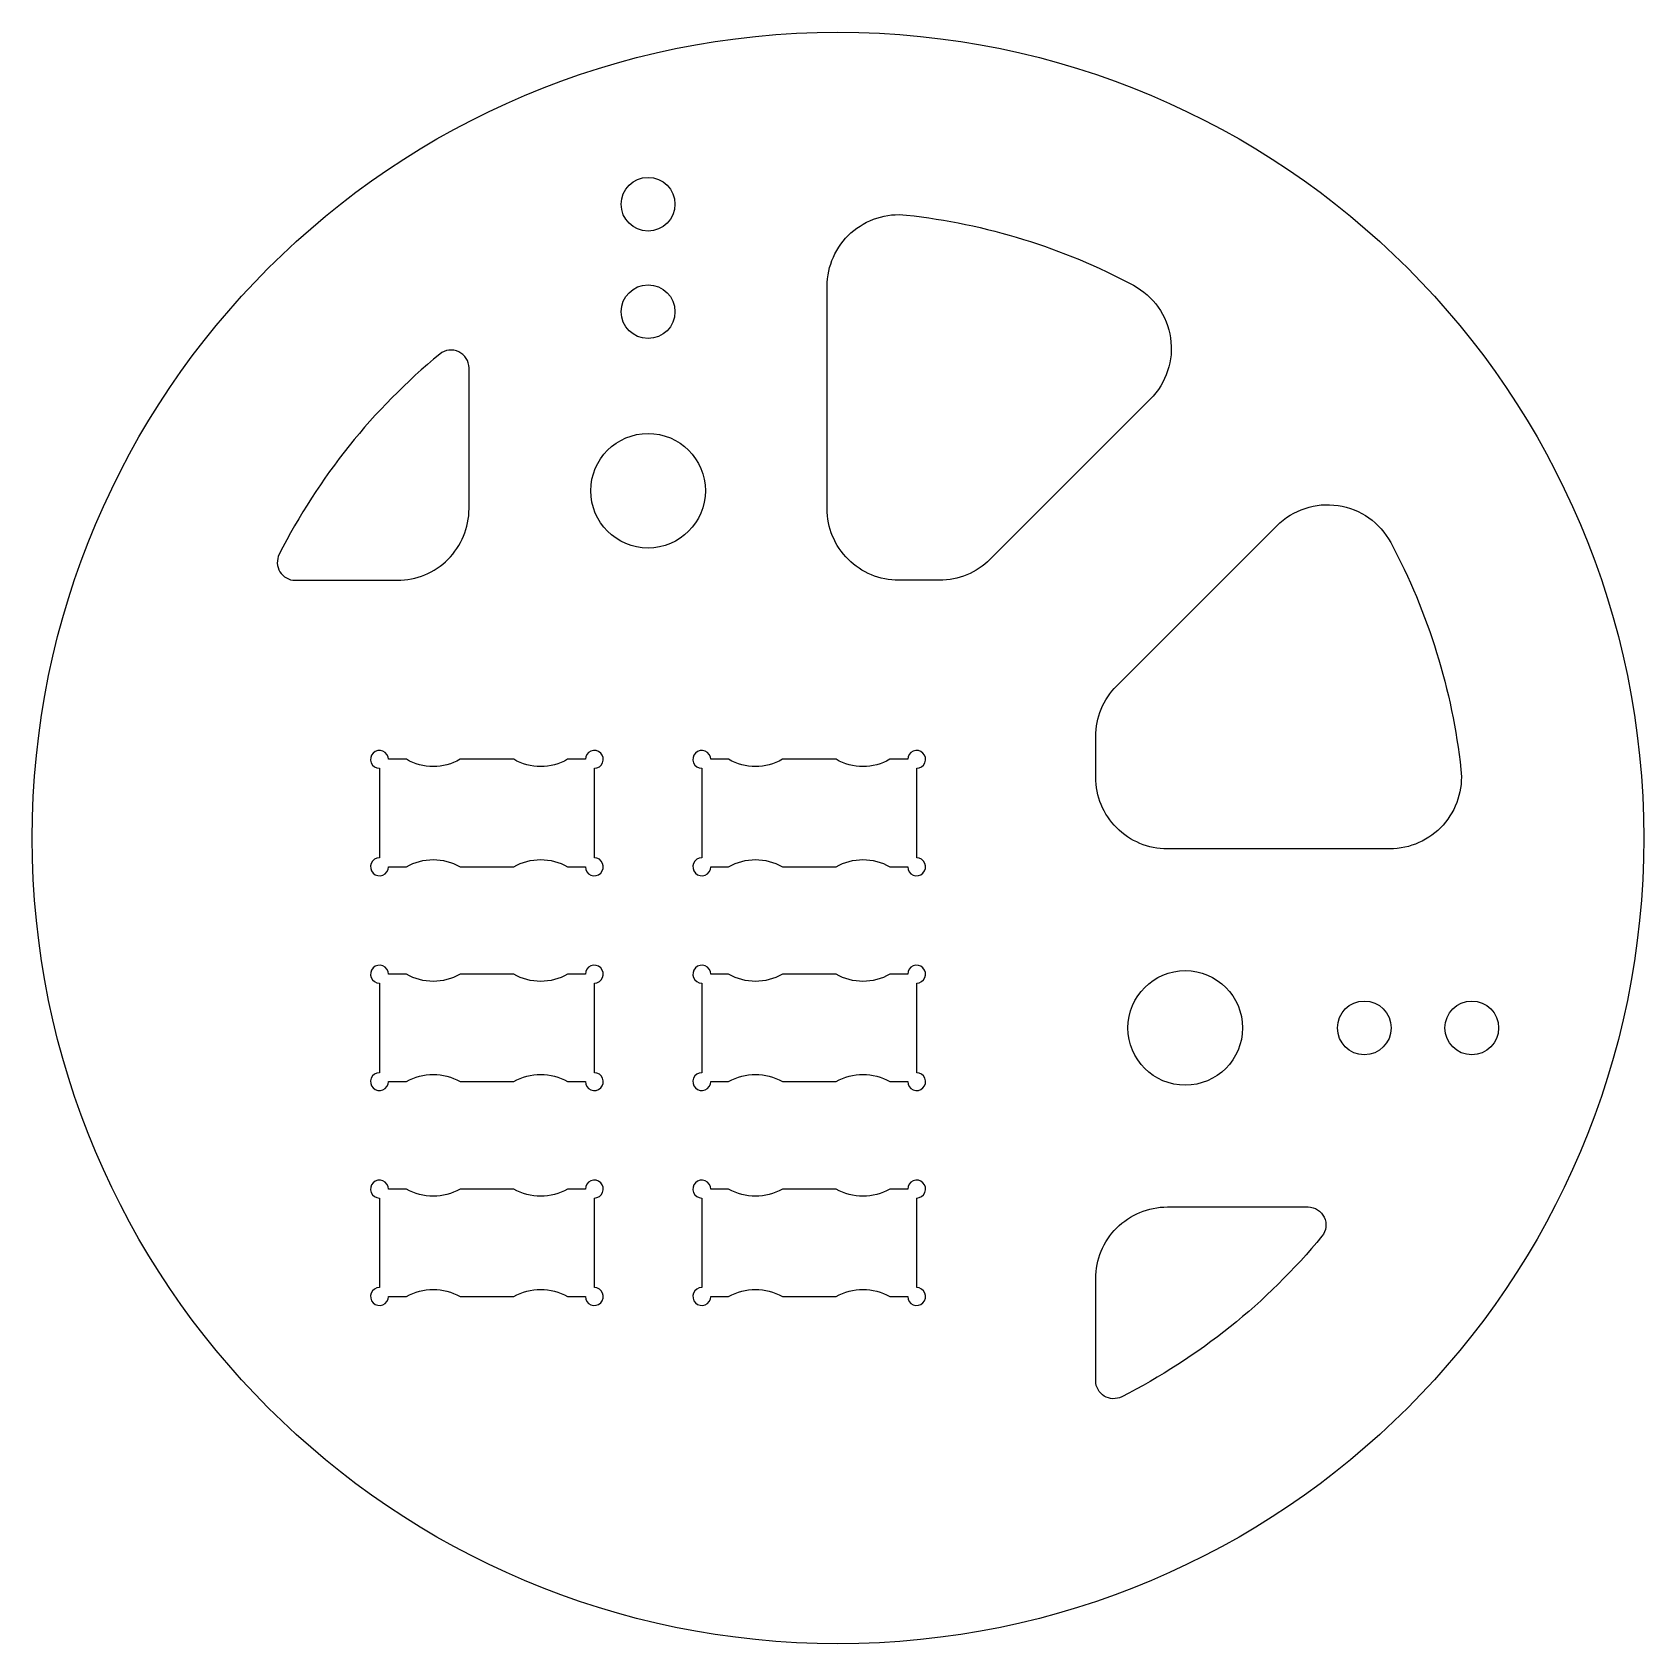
# Paper-space layout 'Layout1' of a CAD drawing. Header units: millimetres. Extents: x -17.2 to 27.8, y -17.2 to 27.8.
import ezdxf

# ---------------------------------------------------------------- set-up
doc = ezdxf.new("R2010")
doc.units = ezdxf.units.MM

psp = doc.layouts.get("Layout1")

# ---------------------------------------------------------------- linework, layer by layer
for points in [[(5, 20.71, -0.446717), (7.219, 22.698, -0.095577), (13.552, 20.737, -0.50337), (14.024, 17.559), (9.55, 13.086, -0.198912), (8.136, 12.5), (7, 12.5, -0.414214), (5, 14.5)], [(-5, 14.5), (-5, 18.429, 0.63374), (-5.818, 18.815, 0.103445), (-10.3, 13.226, 0.559569), (-9.855, 12.5), (-7, 12.5, 0.414214)], [(13.086, 9.55), (17.559, 14.024, -0.50337), (20.737, 13.552, -0.095577), (22.698, 7.219, -0.446717), (20.71, 5), (14.5, 5, -0.414214), (12.5, 7), (12.5, 8.136, -0.198912)], [(-7.25, 7.5, 2.414214), (-7.5, 7.25), (-7.5, 4.75, 2.414214), (-7.25, 4.5), (-6.75, 4.5, -0.266667), (-5.25, 4.5), (-3.75, 4.5, -0.266667), (-2.25, 4.5), (-1.75, 4.5, 2.414214), (-1.5, 4.75), (-1.5, 7.25, 2.414214), (-1.75, 7.5), (-2.25, 7.5, -0.266667), (-3.75, 7.5), (-5.25, 7.5, -0.266667), (-6.75, 7.5)], [(1.75, 7.5, 2.414214), (1.5, 7.25), (1.5, 4.75, 2.414214), (1.75, 4.5), (2.25, 4.5, -0.266667), (3.75, 4.5), (5.25, 4.5, -0.266667), (6.75, 4.5), (7.25, 4.5, 2.414214), (7.5, 4.75), (7.5, 7.25, 2.414214), (7.25, 7.5), (6.75, 7.5, -0.266667), (5.25, 7.5), (3.75, 7.5, -0.266667), (2.25, 7.5)], [(-7.25, 1.5, 2.414214), (-7.5, 1.25), (-7.5, -1.25, 2.414214), (-7.25, -1.5), (-6.75, -1.5, -0.266667), (-5.25, -1.5), (-3.75, -1.5, -0.266667), (-2.25, -1.5), (-1.75, -1.5, 2.414214), (-1.5, -1.25), (-1.5, 1.25, 2.414214), (-1.75, 1.5), (-2.25, 1.5, -0.266667), (-3.75, 1.5), (-5.25, 1.5, -0.266667), (-6.75, 1.5)], [(1.75, 1.5, 2.414214), (1.5, 1.25), (1.5, -1.25, 2.414214), (1.75, -1.5), (2.25, -1.5, -0.266667), (3.75, -1.5), (5.25, -1.5, -0.266667), (6.75, -1.5), (7.25, -1.5, 2.414214), (7.5, -1.25), (7.5, 1.25, 2.414214), (7.25, 1.5), (6.75, 1.5, -0.266667), (5.25, 1.5), (3.75, 1.5, -0.266667), (2.25, 1.5)], [(-7.25, -4.5, 2.414214), (-7.5, -4.75), (-7.5, -7.25, 2.414214), (-7.25, -7.5), (-6.75, -7.5, -0.266667), (-5.25, -7.5), (-3.75, -7.5, -0.266667), (-2.25, -7.5), (-1.75, -7.5, 2.414214), (-1.5, -7.25), (-1.5, -4.75, 2.414214), (-1.75, -4.5), (-2.25, -4.5, -0.266667), (-3.75, -4.5), (-5.25, -4.5, -0.266667), (-6.75, -4.5)], [(1.75, -4.5, 2.414214), (1.5, -4.75), (1.5, -7.25, 2.414214), (1.75, -7.5), (2.25, -7.5, -0.266667), (3.75, -7.5), (5.25, -7.5, -0.266667), (6.75, -7.5), (7.25, -7.5, 2.414214), (7.5, -7.25), (7.5, -4.75, 2.414214), (7.25, -4.5), (6.75, -4.5, -0.266667), (5.25, -4.5), (3.75, -4.5, -0.266667), (2.25, -4.5)], [(14.5, -5), (18.429, -5, -0.63374), (18.815, -5.818, -0.103445), (13.226, -10.3, -0.559569), (12.5, -9.855), (12.5, -7, -0.414214)]]:
    psp.add_lwpolyline(points, format="xyb", close=True)
for centre, radius in [((5.303, 5.303), 22.5), ((0, 23), 0.75), ((0, 20), 0.75), ((0, 15), 1.6), ((15, 0), 1.6), ((20, 0), 0.75), ((23, 0), 0.75)]:
    psp.add_circle(centre, radius)

doc.saveas('drawing.dxf')
